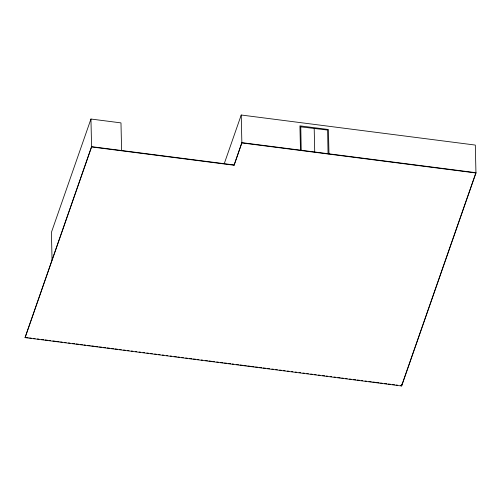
<?xml version="1.0" encoding="UTF-8"?>
<svg xmlns="http://www.w3.org/2000/svg" width="501" height="501" viewBox="0 0 501 501"><rect width="100%" height="100%" fill="white"/><g stroke="black" fill="none" stroke-linecap="round" stroke-linejoin="round"><path stroke-width="0.75" d="M121.605 150.513L120.979 122.889L90.95 119.031L51.421 232.339L52.048 259.963M224.21 163.796L241.231 115.017L475.317 145.077L475.95 172.989L401.639 385.983L25.056 337.63L91.583 146.943L90.95 119.031M91.583 146.943L234.08 165.242L241.858 142.641L475.944 172.701L401.633 385.695L400.543 385.551M234.08 165.242L241.864 142.929L241.231 115.017M300.681 126.841L327.61 130.053L328.067 153.957M301.22 150.507L300.763 126.609M241.864 142.929L475.95 172.989M234.073 164.954L91.577 146.661L25.056 337.63M25.827 337.442L28.144 337.737M29.691 337.937L31.237 338.137M33.561 338.432L35.108 338.632M37.425 338.933L38.972 339.127M41.295 339.428L43.618 339.722M45.165 339.922L47.482 340.223M49.029 340.417L50.576 340.617M52.899 340.918L55.216 341.212M56.763 341.413L59.087 341.713M60.634 341.907L62.18 342.108M64.598 342.421L66.151 342.615M68.474 342.916L70.027 343.116M72.357 343.417L74.687 343.711M76.24 343.911L78.569 344.212M80.122 344.412L82.452 344.713M84.005 344.913L85.558 345.108M87.888 345.408L90.218 345.709M91.771 345.909L94.1 346.204M95.653 346.404L97.983 346.705M99.53 346.905L101.86 347.206M103.413 347.4L105.742 347.7M107.295 347.901L109.625 348.201M111.178 348.402L113.508 348.696M115.061 348.896L117.391 349.197M119.72 349.498L121.273 349.698M123.603 349.992L125.156 350.193M127.486 350.493L129.039 350.694M131.362 350.994L132.915 351.188M135.245 351.489L136.798 351.689M139.128 351.99L140.681 352.19M143.01 352.485L144.564 352.685M146.893 352.986L148.446 353.186M150.776 353.481L152.329 353.681M154.659 353.982L156.212 354.182M158.541 354.483L160.095 354.683M162.418 354.977L163.971 355.178M166.301 355.478L167.854 355.679M170.183 355.973L171.737 356.173M174.066 356.474L176.396 356.775M177.949 356.975L179.502 357.169M181.832 357.47L183.385 357.67M185.714 357.971L187.268 358.171M189.597 358.465L191.921 358.766M193.474 358.966L195.803 359.267M197.356 359.467L198.91 359.662M201.239 359.962L202.792 360.163M205.122 360.463L207.452 360.764M209.005 360.958L211.334 361.259M212.887 361.459L214.441 361.659M216.77 361.96L218.323 362.154M220.653 362.455L222.976 362.755M224.529 362.956L226.859 363.25M228.412 363.45L230.742 363.751M232.295 363.951L233.848 364.152M236.178 364.452L238.507 364.747M240.06 364.947L242.39 365.248M243.943 365.448L246.273 365.743M247.826 365.943L250.156 366.244M251.709 366.444L254.032 366.745M255.585 366.939L257.915 367.239M259.468 367.44L261.798 367.74M263.351 367.941L265.68 368.235M267.233 368.435L269.563 368.736M271.893 369.037L273.446 369.237M275.775 369.531L277.329 369.732M279.658 370.032L281.211 370.233M283.541 370.533L285.088 370.727M287.417 371.028L288.971 371.228M291.3 371.529L292.853 371.729M295.183 372.024L296.736 372.224M299.066 372.525L300.619 372.725M302.948 373.02L304.502 373.22M306.831 373.521L308.384 373.721M310.714 374.022L312.267 374.222M314.59 374.516L316.144 374.717M318.473 375.017L320.026 375.218M322.356 375.512L324.686 375.813M326.239 376.013L327.792 376.213M330.121 376.514L331.675 376.708M334.004 377.009L335.557 377.209M337.887 377.51L340.217 377.81M341.77 378.005L343.323 378.205M345.646 378.505L347.199 378.706M349.529 379.007L351.082 379.201M353.412 379.501L355.741 379.802M357.294 380.002L359.624 380.303M361.177 380.497L362.73 380.697M365.06 380.998L366.613 381.198M368.943 381.499L371.272 381.793M372.825 381.994L375.155 382.294M376.702 382.495L379.032 382.795M380.585 382.989L382.138 383.19M384.467 383.49L386.797 383.791M388.35 383.991L390.68 384.286M392.233 384.486L394.563 384.787M396.116 384.987L397.669 385.188M401.602 384.135L401.639 385.983M328.969 153.826L328.418 129.515L299.93 125.857L300.481 150.168M314.19 128.331L314.728 151.997"/></g></svg>
